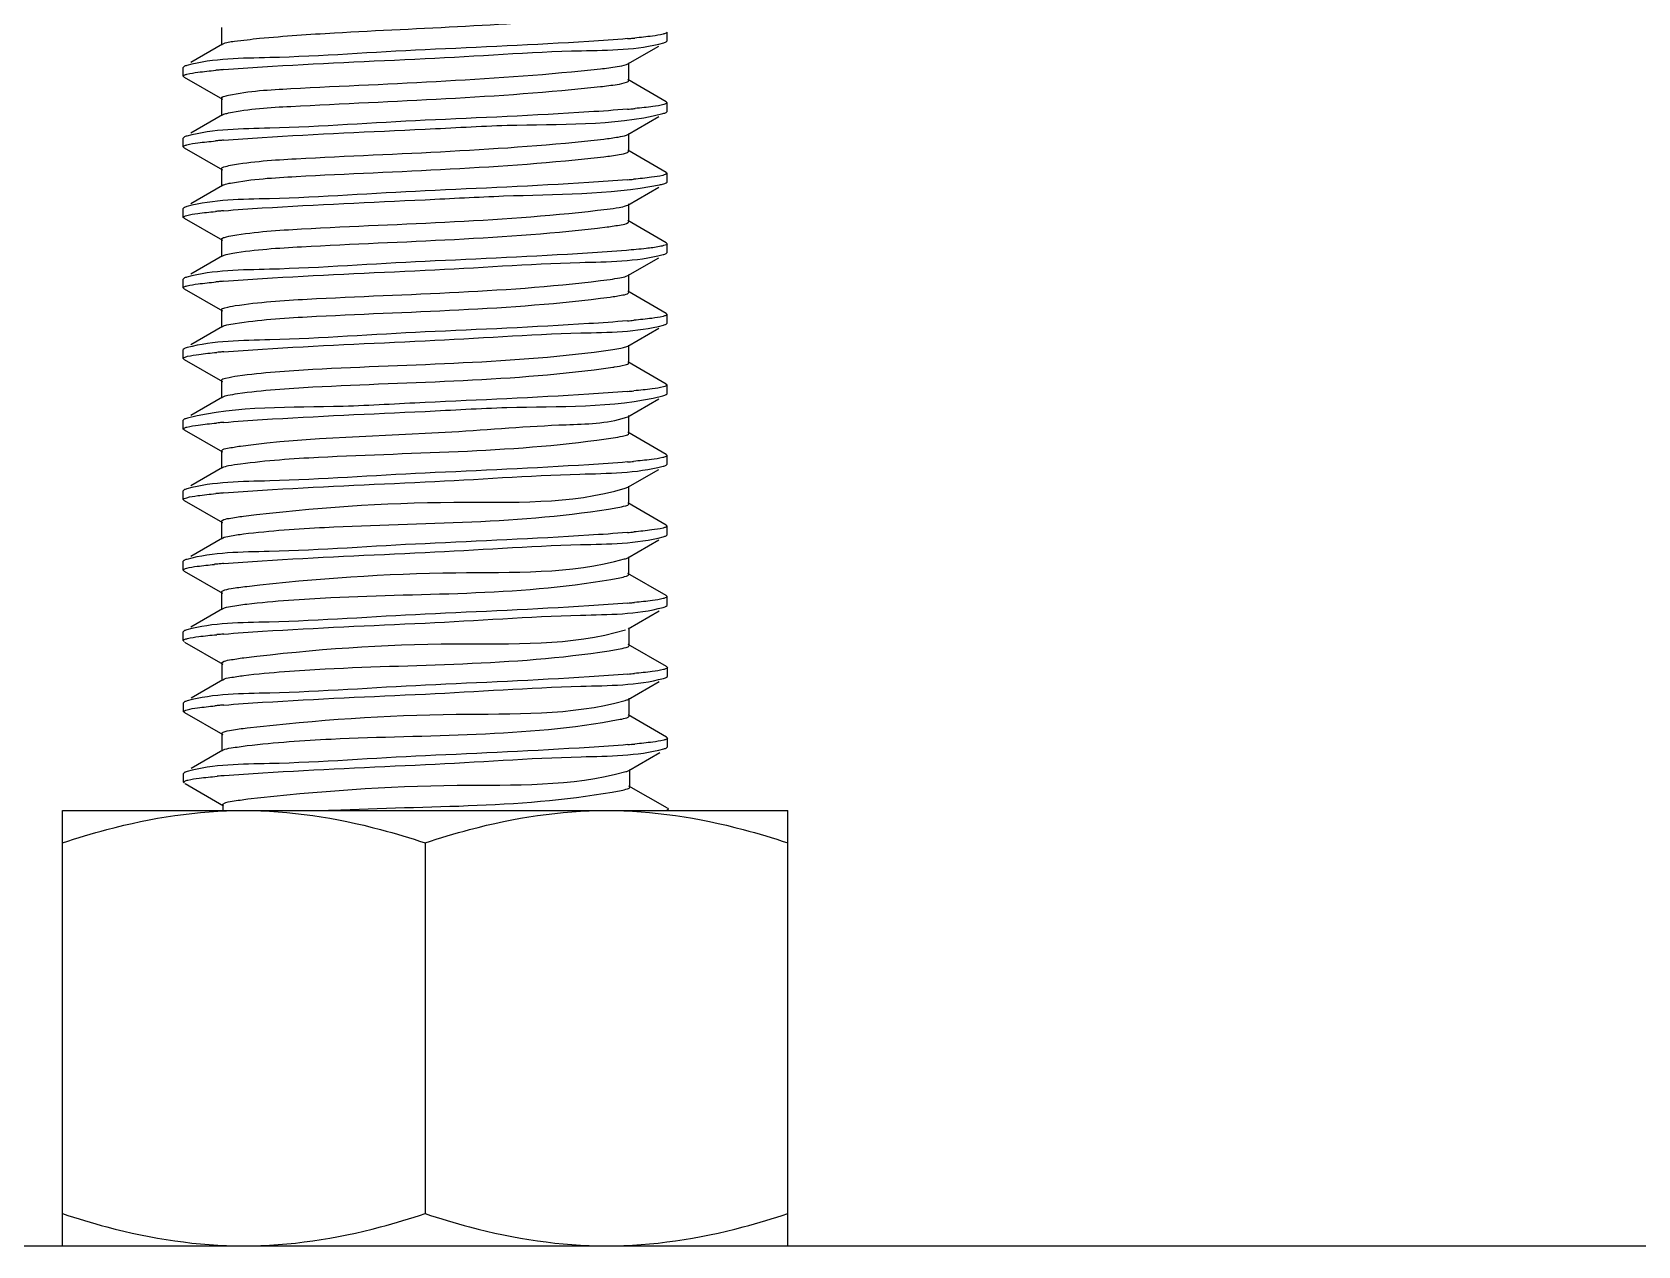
# Model space of a CAD drawing. Extents: x 1247970 to 1725648, y 860327 to 1277876.
# Drawn here: x 1330847.5 to 1331051.7, y 1199301.2 to 1199455.5 of the extents above; entities that cross this region are included whole.
import ezdxf

# ---------------------------------------------------------------- set-up
doc = ezdxf.new("R2010")
doc.units = 0
doc.header["$LTSCALE"] = 1000
doc.header["$MEASUREMENT"] = 0
doc.layers.get('0').update_dxf_attribs({"color": 254})
doc.layers.add('TK', color=4, linetype='Continuous')

# ---------------------------------------------------------------- blocks, each defined once
blk = doc.blocks.new('A$C63786A89')
at = {"linetype": 'Continuous'}
for p, q in [((-2145.46, 6812.37), (-2145.46, 6810.11)), ((-2088.8, 6810.66), (-2088.8, 6811.78)), ((-2145.34, 6810.25), (-2149.36, 6807.92)), ((-2093.79, 6807.74), (-2089.85, 6810.01)), ((-2089.22, 6810.43), (-2088.91, 6810.55)), ((-2088.9, 6810.55), (-2088.8, 6810.67)), ((-2150.23, 6807.41), (-2150.33, 6807.3)), ((-2093.94, 6807.67), (-2093.79, 6807.74)), ((-2093.67, 6805.62), (-2093.67, 6807.88)), ((-2150.33, 6806.18), (-2150.33, 6807.3)), ((-2150.23, 6806.06), (-2150.33, 6806.18)), ((-2150.23, 6806.06), (-2145.34, 6803.26)), ((-2088.9, 6802.93), (-2093.79, 6805.76)), ((-2145.46, 6803.39), (-2145.46, 6801.14)), ((-2145.34, 6801.27), (-2149.36, 6798.94)), ((-2088.9, 6802.93), (-2088.8, 6802.81)), ((-2088.9, 6801.58), (-2088.8, 6801.69)), ((-2088.8, 6801.69), (-2088.8, 6802.81)), ((-2093.79, 6798.77), (-2089.85, 6801.04)), ((-2150.23, 6798.44), (-2150.33, 6798.32)), ((-2150.33, 6797.21), (-2150.33, 6798.32)), ((-2150.23, 6797.09), (-2150.33, 6797.21)), ((-2093.94, 6798.7), (-2093.79, 6798.77)), ((-2093.67, 6796.65), (-2093.67, 6798.91)), ((-2150.23, 6797.09), (-2145.34, 6794.28)), ((-2088.9, 6793.95), (-2093.79, 6796.79)), ((-2145.46, 6794.42), (-2145.46, 6792.16)), ((-2088.9, 6793.95), (-2088.8, 6793.84)), ((-2088.8, 6792.72), (-2088.8, 6793.84)), ((-2145.34, 6792.3), (-2149.36, 6789.97)), ((-2093.79, 6789.8), (-2089.85, 6792.06)), ((-2088.9, 6792.6), (-2088.8, 6792.72)), ((-2150.23, 6789.47), (-2150.33, 6789.35)), ((-2150.33, 6788.23), (-2150.33, 6789.35)), ((-2093.96, 6789.72), (-2093.79, 6789.8)), ((-2093.67, 6787.68), (-2093.67, 6789.93)), ((-2150.23, 6788.12), (-2150.33, 6788.23)), ((-2150.23, 6788.12), (-2145.34, 6785.31)), ((-2088.9, 6784.98), (-2093.79, 6787.81)), ((-2145.46, 6785.45), (-2145.46, 6783.19)), ((-2088.9, 6784.98), (-2088.8, 6784.86)), ((-2145.34, 6783.33), (-2149.36, 6781)), ((-2093.79, 6780.82), (-2089.85, 6783.09)), ((-2088.9, 6783.63), (-2088.8, 6783.75)), ((-2088.8, 6783.75), (-2088.8, 6784.87)), ((-2093.99, 6780.74), (-2093.79, 6780.82)), ((-2093.67, 6778.7), (-2093.67, 6780.96)), ((-2150.23, 6780.49), (-2150.33, 6780.38)), ((-2150.33, 6779.26), (-2150.33, 6780.38)), ((-2150.23, 6779.14), (-2150.33, 6779.26)), ((-2150.23, 6779.14), (-2145.34, 6776.34)), ((-2088.9, 6776.01), (-2093.79, 6778.84)), ((-2093.7, 6778.65), (-2093.67, 6778.7)), ((-2145.46, 6776.47), (-2145.46, 6774.22)), ((-2088.9, 6776.01), (-2088.8, 6775.89)), ((-2088.9, 6774.66), (-2088.8, 6774.77)), ((-2088.8, 6774.77), (-2088.8, 6775.89)), ((-2145.34, 6774.35), (-2149.36, 6772.02)), ((-2093.79, 6771.85), (-2089.85, 6774.12)), ((-2150.23, 6771.52), (-2150.33, 6771.41)), ((-2150.33, 6770.29), (-2150.33, 6771.41)), ((-2094.02, 6771.76), (-2093.79, 6771.85)), ((-2093.67, 6769.73), (-2093.67, 6771.99)), ((-2150.23, 6770.17), (-2150.33, 6770.29)), ((-2150.23, 6770.17), (-2145.34, 6767.36)), ((-2088.9, 6767.03), (-2093.79, 6769.87)), ((-2145.46, 6767.5), (-2145.46, 6765.25)), ((-2088.9, 6767.03), (-2088.8, 6766.92)), ((-2088.8, 6765.8), (-2088.8, 6766.92)), ((-2145.34, 6765.38), (-2149.36, 6763.05)), ((-2093.79, 6762.88), (-2089.85, 6765.14)), ((-2088.9, 6765.68), (-2088.8, 6765.8)), ((-2150.23, 6762.55), (-2150.33, 6762.43)), ((-2150.33, 6761.31), (-2150.33, 6762.43)), ((-2094.06, 6762.77), (-2093.8, 6762.88)), ((-2093.67, 6760.76), (-2093.67, 6763.02)), ((-2150.23, 6761.2), (-2150.33, 6761.31)), ((-2150.23, 6761.2), (-2145.34, 6758.39)), ((-2088.9, 6758.06), (-2093.79, 6760.9)), ((-2145.46, 6758.53), (-2145.44, 6758.59)), ((-2145.46, 6758.53), (-2145.46, 6756.27)), ((-2145.34, 6756.41), (-2149.36, 6754.08)), ((-2088.9, 6758.06), (-2088.8, 6757.95)), ((-2088.9, 6756.71), (-2088.8, 6756.83)), ((-2088.8, 6756.83), (-2088.8, 6757.95)), ((-2093.79, 6753.91), (-2089.85, 6756.17)), ((-2150.23, 6753.58), (-2150.33, 6753.46)), ((-2150.33, 6752.34), (-2150.33, 6753.46)), ((-2150.23, 6752.23), (-2150.33, 6752.34)), ((-2150.23, 6752.23), (-2145.34, 6749.42)), ((-2094.12, 6753.78), (-2093.8, 6753.91)), ((-2093.67, 6751.79), (-2093.67, 6754.04)), ((-2088.9, 6749.09), (-2093.79, 6751.92)), ((-2145.46, 6749.56), (-2145.46, 6747.3)), ((-2088.9, 6749.09), (-2088.8, 6748.97)), ((-2088.8, 6747.85), (-2088.8, 6748.97)), ((-2145.34, 6747.44), (-2149.36, 6745.11)), ((-2093.79, 6744.93), (-2089.85, 6747.2)), ((-2088.9, 6747.74), (-2088.8, 6747.85)), ((-2150.23, 6744.6), (-2150.33, 6744.49)), ((-2150.33, 6743.37), (-2150.33, 6744.49)), ((-2093.67, 6742.81), (-2093.67, 6745.07)), ((-2150.23, 6743.25), (-2150.33, 6743.37)), ((-2150.23, 6743.25), (-2145.34, 6740.45)), ((-2088.9, 6740.12), (-2093.79, 6742.95)), ((-2145.46, 6740.58), (-2145.46, 6738.33)), ((-2088.9, 6740.12), (-2088.8, 6740)), ((-2088.8, 6738.88), (-2088.8, 6740)), ((-2145.34, 6738.46), (-2149.36, 6736.13)), ((-2093.74, 6735.9), (-2089.8, 6738.17)), ((-2088.9, 6738.77), (-2088.8, 6738.88)), ((-2093.62, 6733.78), (-2093.62, 6736.04)), ((-2150.23, 6735.63), (-2150.33, 6735.51)), ((-2150.33, 6734.4), (-2150.33, 6735.51)), ((-2150.23, 6734.28), (-2150.33, 6734.4)), ((-2150.18, 6734.22), (-2145.29, 6731.42)), ((-2088.85, 6731.09), (-2093.74, 6733.92)), ((-2145.41, 6731.55), (-2145.41, 6729.3)), ((-2088.85, 6731.09), (-2088.75, 6730.97)), ((-2088.85, 6729.74), (-2088.75, 6729.85)), ((-2088.75, 6729.85), (-2088.75, 6730.97)), ((-2145.29, 6729.43), (-2149.31, 6727.1)), ((-2093.74, 6726.93), (-2089.8, 6729.2)), ((-2150.18, 6726.6), (-2150.28, 6726.48)), ((-2150.28, 6725.36), (-2150.28, 6726.48)), ((-2093.62, 6724.81), (-2093.62, 6727.07)), ((-2150.18, 6725.25), (-2150.28, 6725.36)), ((-2150.18, 6725.25), (-2145.29, 6722.44)), ((-2088.85, 6722.11), (-2093.74, 6724.95)), ((-2145.41, 6722.58), (-2145.41, 6720.32)), ((-2088.85, 6722.11), (-2088.75, 6722)), ((-2088.75, 6720.88), (-2088.75, 6722)), ((-2145.29, 6720.46), (-2149.31, 6718.13)), ((-2093.64, 6717.89), (-2089.7, 6720.15)), ((-2088.85, 6720.76), (-2088.75, 6720.88)), ((-2150.18, 6717.63), (-2150.28, 6717.51)), ((-2150.28, 6716.39), (-2150.28, 6717.51)), ((-2093.52, 6715.77), (-2093.52, 6718.02)), ((-2150.18, 6716.28), (-2150.28, 6716.39)), ((-2150.08, 6716.21), (-2145.19, 6713.4)), ((-2088.75, 6713.07), (-2093.64, 6715.9)), ((-2145.31, 6713.54), (-2145.31, 6712.79)), ((-2165.7, 6657.42), (-2165.7, 6712.79)), ((-2165.7, 6712.79), (-2073.43, 6712.79)), ((-2088.75, 6713.07), (-2088.65, 6712.96)), ((-2088.65, 6712.79), (-2088.65, 6712.96)), ((-2073.43, 6657.42), (-2073.43, 6712.79)), ((-2119.57, 6708.67), (-2119.57, 6661.54)), ((-2350.3, 6657.42), (2264.31, 6657.42))]:
    blk.add_line(p, q, dxfattribs=at)
for centre, radius, start, end in [((-2104.14, 6932.72), 122.2, 274.8442, 275.0453), ((-2102.54, 6914.64), 104.05, 275.0437, 275.3162), ((-2136.51, 6702.37), 105.01, 95.0386, 95.2919), ((-2134.77, 6682.58), 124.87, 94.7885, 95.0383), ((-2104.1, 6923.32), 121.77, 274.8491, 275.0505), ((-2102.45, 6904.67), 103.05, 275.0483, 275.341), ((-2136.56, 6693.95), 104.45, 95.0408, 95.3064), ((-2134.78, 6673.74), 124.74, 94.7897, 95.0408), ((-2104.22, 6915.78), 123.21, 274.8342, 275.0285), ((-2102.87, 6900.33), 107.7, 275.0286, 275.2241), ((-2136.6, 6685.38), 104.05, 95.0426, 95.3168), ((-2134.79, 6664.9), 124.6, 94.7911, 95.0428), ((-2136.46, 6674.87), 105.59, 95.0361, 95.2773), ((-2134.75, 6655.49), 125.05, 94.7868, 95.0356), ((-2104.19, 6897.49), 122.86, 274.8377, 275.0334), ((-2102.77, 6881.34), 106.65, 275.0331, 275.249), ((-2136.25, 6663.52), 107.98, 95.026, 95.2185), ((-2134.69, 6645.81), 125.76, 94.7801, 95.0244), ((-2099.57, 6796.41), 27.52, 278.0991, 278.5894), ((-2104.19, 6888.47), 122.82, 274.8381, 275.0334), ((-2102.77, 6872.38), 106.67, 275.0332, 275.2481), ((-2136.32, 6655.39), 107.13, 95.0298, 95.2385), ((-2134.72, 6637.15), 125.44, 94.783, 95.0285), ((-2104.23, 6879.94), 123.26, 274.8337, 275.0275), ((-2102.88, 6864.64), 107.9, 275.0277, 275.2191), ((-2136.5, 6648.37), 105.17, 95.0381, 95.2875), ((-2134.77, 6628.73), 124.88, 94.7883, 95.0377), ((-2104.18, 6870.42), 122.72, 274.8392, 275.0353), ((-2102.73, 6854), 106.23, 275.0349, 275.2591), ((-2136.84, 6643.2), 101.35, 95.053, 95.3901), ((-2134.84, 6620.62), 124.02, 94.7954, 95.055), ((-2104.15, 6861.03), 122.29, 274.8438, 275.0423), ((-2102.6, 6843.56), 104.75, 275.0411, 275.297), ((-2136.27, 6627.96), 107.65, 95.0274, 95.2269), ((-2134.7, 6610), 125.67, 94.7809, 95.0259), ((-2104.13, 6852.42), 122.72, 274.8392, 275.0353), ((-2102.68, 6836), 106.23, 275.0349, 275.2591), ((-2136.79, 6625.2), 101.35, 95.053, 95.3901), ((-2134.79, 6602.62), 124.02, 94.7954, 95.055), ((-2104.09, 6843.03), 122.29, 274.8438, 275.0423), ((-2102.55, 6825.55), 104.75, 275.0411, 275.297), ((-2136.22, 6609.95), 107.65, 95.0274, 95.2269), ((-2134.65, 6591.99), 125.67, 94.7809, 95.0259)]:
    blk.add_arc(centre, radius, start, end, dxfattribs=at)
for points, knots in [([(-2140.63, 6811), (-2137.46, 6811.3), (-2123.17, 6812.25), (-2108.83, 6812.65), (-2097.74, 6813.78)], [0, 0, 0, 0, 0.222184, 1, 1, 1, 1]), ([(-2089.28, 6811.53), (-2089.73, 6811.41), (-2090.94, 6811.24), (-2092.15, 6811.11), (-2092.9, 6811.04)], [0, 0, 0, 0, 0.383858, 1, 1, 1, 1]), ([(-2088.81, 6811.78), (-2088.81, 6811.73), (-2089, 6811.6), (-2089.16, 6811.56), (-2089.28, 6811.53)], [0, 0, 0, 0, 0.313784, 1, 1, 1, 1]), ([(-2119.57, 6809.54), (-2126.16, 6809.23), (-2136.19, 6808.44), (-2146.46, 6808.46), (-2149.86, 6807.55)], [0, 0, 0, 0, 0.65184, 1, 1, 1, 1]), ([(-2145.34, 6810.25), (-2144.89, 6810.51), (-2143.24, 6810.67), (-2141.7, 6810.9), (-2140.63, 6811)], [0, 0, 0, 0, 0.328403, 1, 1, 1, 1]), ([(-2093.82, 6810.96), (-2095.46, 6810.82), (-2104.03, 6810.24), (-2112.62, 6809.86), (-2119.57, 6809.54)], [0, 0, 0, 0, 0.19118, 1, 1, 1, 1]), ([(-2119.57, 6808.42), (-2112.94, 6808.73), (-2102.9, 6809.56), (-2092.59, 6809.48), (-2089.22, 6810.43)], [0, 0, 0, 0, 0.65449, 1, 1, 1, 1]), ([(-2149.86, 6807.55), (-2149.94, 6807.53), (-2150.06, 6807.49), (-2150.18, 6807.44), (-2150.23, 6807.41)], [0, 0, 0, 0, 0.581621, 1, 1, 1, 1]), ([(-2145.19, 6807.02), (-2143.55, 6807.15), (-2135.02, 6807.73), (-2126.47, 6808.1), (-2119.57, 6808.42)], [0, 0, 0, 0, 0.192189, 1, 1, 1, 1]), ([(-2097.28, 6807.12), (-2096.57, 6807.19), (-2095.45, 6807.34), (-2094.33, 6807.53), (-2093.94, 6807.67)], [0, 0, 0, 0, 0.634502, 1, 1, 1, 1]), ([(-2150.33, 6806.18), (-2150.33, 6806.24), (-2150.14, 6806.36), (-2149.98, 6806.4), (-2149.86, 6806.43)], [0, 0, 0, 0, 0.314586, 1, 1, 1, 1]), ([(-2149.86, 6806.43), (-2149.4, 6806.55), (-2148.18, 6806.73), (-2146.95, 6806.86), (-2146.2, 6806.93)], [0, 0, 0, 0, 0.382597, 1, 1, 1, 1]), ([(-2144.56, 6803.77), (-2141.97, 6804.32), (-2126.12, 6805.21), (-2110.35, 6805.7), (-2097.28, 6807.12)], [0, 0, 0, 0, 0.167728, 1, 1, 1, 1]), ([(-2097.28, 6804.86), (-2096.57, 6804.94), (-2095.45, 6805.08), (-2094.33, 6805.27), (-2093.94, 6805.42)], [0, 0, 0, 0, 0.634502, 1, 1, 1, 1]), ([(-2093.94, 6805.42), (-2093.87, 6805.45), (-2093.77, 6805.48), (-2093.68, 6805.58), (-2093.68, 6805.62)], [0, 0, 0, 0, 0.647537, 1, 1, 1, 1]), ([(-2145.46, 6803.39), (-2145.46, 6803.49), (-2145.06, 6803.66), (-2144.79, 6803.72), (-2144.56, 6803.77)], [0, 0, 0, 0, 0.296618, 1, 1, 1, 1]), ([(-2144.56, 6801.51), (-2141.97, 6802.06), (-2126.12, 6802.96), (-2110.35, 6803.44), (-2097.28, 6804.86)], [0, 0, 0, 0, 0.167728, 1, 1, 1, 1]), ([(-2145.34, 6801.27), (-2145.25, 6801.33), (-2144.99, 6801.42), (-2144.72, 6801.48), (-2144.56, 6801.51)], [0, 0, 0, 0, 0.39411, 1, 1, 1, 1]), ([(-2093.81, 6801.99), (-2095.44, 6801.85), (-2104.03, 6801.26), (-2112.62, 6800.89), (-2119.57, 6800.57)], [0, 0, 0, 0, 0.191132, 1, 1, 1, 1]), ([(-2119.57, 6799.45), (-2116.09, 6799.61), (-2106.04, 6800.29), (-2095.76, 6799.82), (-2089.34, 6801.42)], [0, 0, 0, 0, 0.344717, 1, 1, 1, 1]), ([(-2089.22, 6802.58), (-2089.67, 6802.45), (-2090.88, 6802.27), (-2092.1, 6802.14), (-2092.86, 6802.07)], [0, 0, 0, 0, 0.378352, 1, 1, 1, 1]), ([(-2089.34, 6801.42), (-2089.25, 6801.45), (-2089.1, 6801.49), (-2088.96, 6801.54), (-2088.91, 6801.58)], [0, 0, 0, 0, 0.587731, 1, 1, 1, 1]), ([(-2088.81, 6802.81), (-2088.8, 6802.76), (-2088.97, 6802.64), (-2089.12, 6802.61), (-2089.22, 6802.58)], [0, 0, 0, 0, 0.319074, 1, 1, 1, 1]), ([(-2119.57, 6800.57), (-2126.16, 6800.26), (-2136.19, 6799.47), (-2146.46, 6799.48), (-2149.86, 6798.57)], [0, 0, 0, 0, 0.651792, 1, 1, 1, 1]), ([(-2145.19, 6798.04), (-2143.56, 6798.18), (-2135.02, 6798.76), (-2126.47, 6799.13), (-2119.57, 6799.45)], [0, 0, 0, 0, 0.192158, 1, 1, 1, 1]), ([(-2150.33, 6797.21), (-2150.33, 6797.26), (-2150.14, 6797.38), (-2149.98, 6797.42), (-2149.86, 6797.45)], [0, 0, 0, 0, 0.314936, 1, 1, 1, 1]), ([(-2149.86, 6798.57), (-2149.93, 6798.56), (-2150.06, 6798.52), (-2150.18, 6798.47), (-2150.23, 6798.44)], [0, 0, 0, 0, 0.581708, 1, 1, 1, 1]), ([(-2149.86, 6797.45), (-2149.41, 6797.58), (-2148.19, 6797.75), (-2146.97, 6797.88), (-2146.22, 6797.95)], [0, 0, 0, 0, 0.382548, 1, 1, 1, 1]), ([(-2144.32, 6794.85), (-2141.57, 6795.36), (-2125.69, 6796.33), (-2109.83, 6796.7), (-2096.84, 6798.19)], [0, 0, 0, 0, 0.176003, 1, 1, 1, 1]), ([(-2096.84, 6798.19), (-2096.23, 6798.26), (-2095.26, 6798.4), (-2094.28, 6798.57), (-2093.94, 6798.7)], [0, 0, 0, 0, 0.629585, 1, 1, 1, 1]), ([(-2144.32, 6792.59), (-2141.57, 6793.11), (-2125.69, 6794.07), (-2109.83, 6794.44), (-2096.84, 6795.94)], [0, 0, 0, 0, 0.176003, 1, 1, 1, 1]), ([(-2096.84, 6795.94), (-2096.18, 6796.01), (-2095.18, 6796.16), (-2094.15, 6796.33), (-2093.83, 6796.49)], [0, 0, 0, 0, 0.6496, 1, 1, 1, 1]), ([(-2093.83, 6796.49), (-2093.79, 6796.52), (-2093.72, 6796.55), (-2093.68, 6796.62), (-2093.68, 6796.65)], [0, 0, 0, 0, 0.616299, 1, 1, 1, 1]), ([(-2145.46, 6794.42), (-2145.46, 6794.54), (-2144.93, 6794.72), (-2144.61, 6794.79), (-2144.32, 6794.85)], [0, 0, 0, 0, 0.289179, 1, 1, 1, 1]), ([(-2089.34, 6793.57), (-2089.81, 6793.45), (-2091.05, 6793.28), (-2092.3, 6793.15), (-2093.06, 6793.08)], [0, 0, 0, 0, 0.387287, 1, 1, 1, 1]), ([(-2088.81, 6793.84), (-2088.81, 6793.77), (-2089.03, 6793.65), (-2089.2, 6793.61), (-2089.34, 6793.57)], [0, 0, 0, 0, 0.309717, 1, 1, 1, 1]), ([(-2119.57, 6791.6), (-2126.16, 6791.29), (-2136.19, 6790.5), (-2146.46, 6790.51), (-2149.86, 6789.6)], [0, 0, 0, 0, 0.651968, 1, 1, 1, 1]), ([(-2145.34, 6792.3), (-2145.22, 6792.37), (-2144.88, 6792.47), (-2144.53, 6792.55), (-2144.32, 6792.59)], [0, 0, 0, 0, 0.382558, 1, 1, 1, 1]), ([(-2093.84, 6793.01), (-2095.48, 6792.87), (-2104.05, 6792.29), (-2112.63, 6791.92), (-2119.57, 6791.6)], [0, 0, 0, 0, 0.191405, 1, 1, 1, 1]), ([(-2119.57, 6790.48), (-2116.24, 6790.63), (-2106.31, 6791.22), (-2096.26, 6791.13), (-2089.75, 6792.36)], [0, 0, 0, 0, 0.334566, 1, 1, 1, 1]), ([(-2089.75, 6792.36), (-2089.57, 6792.4), (-2089.29, 6792.46), (-2089, 6792.55), (-2088.91, 6792.6)], [0, 0, 0, 0, 0.616041, 1, 1, 1, 1]), ([(-2149.86, 6789.6), (-2149.94, 6789.58), (-2150.06, 6789.54), (-2150.18, 6789.49), (-2150.23, 6789.47)], [0, 0, 0, 0, 0.581342, 1, 1, 1, 1]), ([(-2149.87, 6788.48), (-2149.42, 6788.6), (-2148.2, 6788.78), (-2146.99, 6788.91), (-2146.24, 6788.98)], [0, 0, 0, 0, 0.382354, 1, 1, 1, 1]), ([(-2145.2, 6789.07), (-2143.56, 6789.21), (-2135.02, 6789.78), (-2126.47, 6790.16), (-2119.57, 6790.48)], [0, 0, 0, 0, 0.192138, 1, 1, 1, 1]), ([(-2144.04, 6785.92), (-2141.15, 6786.41), (-2125.24, 6787.42), (-2109.32, 6787.69), (-2096.43, 6789.27)], [0, 0, 0, 0, 0.184227, 1, 1, 1, 1]), ([(-2096.43, 6789.27), (-2095.92, 6789.33), (-2095.09, 6789.45), (-2094.26, 6789.61), (-2093.96, 6789.72)], [0, 0, 0, 0, 0.620562, 1, 1, 1, 1]), ([(-2150.33, 6788.23), (-2150.33, 6788.29), (-2150.14, 6788.41), (-2149.99, 6788.45), (-2149.87, 6788.48)], [0, 0, 0, 0, 0.31531, 1, 1, 1, 1]), ([(-2144.04, 6783.67), (-2141.15, 6784.15), (-2125.24, 6785.17), (-2109.32, 6785.43), (-2096.43, 6787.01)], [0, 0, 0, 0, 0.184227, 1, 1, 1, 1]), ([(-2096.43, 6787.01), (-2095.83, 6787.09), (-2094.95, 6787.24), (-2093.99, 6787.39), (-2093.75, 6787.57)], [0, 0, 0, 0, 0.667851, 1, 1, 1, 1]), ([(-2093.75, 6787.57), (-2093.73, 6787.59), (-2093.69, 6787.61), (-2093.68, 6787.66), (-2093.68, 6787.68)], [0, 0, 0, 0, 0.575215, 1, 1, 1, 1]), ([(-2145.46, 6785.45), (-2145.46, 6785.59), (-2144.79, 6785.77), (-2144.4, 6785.86), (-2144.04, 6785.92)], [0, 0, 0, 0, 0.283543, 1, 1, 1, 1]), ([(-2145.34, 6783.33), (-2145.2, 6783.41), (-2144.76, 6783.53), (-2144.32, 6783.62), (-2144.04, 6783.67)], [0, 0, 0, 0, 0.37282, 1, 1, 1, 1]), ([(-2093.97, 6784.03), (-2095.61, 6783.89), (-2104.14, 6783.31), (-2112.67, 6782.94), (-2119.57, 6782.62)], [0, 0, 0, 0, 0.192412, 1, 1, 1, 1]), ([(-2119.57, 6781.5), (-2113, 6781.81), (-2102.97, 6782.58), (-2092.73, 6782.6), (-2089.31, 6783.49)], [0, 0, 0, 0, 0.650187, 1, 1, 1, 1]), ([(-2089.75, 6784.51), (-2090.31, 6784.4), (-2091.72, 6784.23), (-2093.13, 6784.1), (-2093.97, 6784.03)], [0, 0, 0, 0, 0.405724, 1, 1, 1, 1]), ([(-2088.8, 6784.86), (-2088.81, 6784.77), (-2089.24, 6784.62), (-2089.51, 6784.56), (-2089.75, 6784.51)], [0, 0, 0, 0, 0.289864, 1, 1, 1, 1]), ([(-2089.31, 6783.49), (-2089.23, 6783.51), (-2089.09, 6783.55), (-2088.96, 6783.6), (-2088.91, 6783.63)], [0, 0, 0, 0, 0.584373, 1, 1, 1, 1]), ([(-2119.57, 6782.62), (-2126.16, 6782.32), (-2136.2, 6781.52), (-2146.47, 6781.54), (-2149.87, 6780.63)], [0, 0, 0, 0, 0.652161, 1, 1, 1, 1]), ([(-2145.19, 6780.1), (-2143.55, 6780.23), (-2135.01, 6780.81), (-2126.47, 6781.18), (-2119.57, 6781.5)], [0, 0, 0, 0, 0.192219, 1, 1, 1, 1]), ([(-2150.33, 6779.26), (-2150.33, 6779.32), (-2150.13, 6779.44), (-2149.97, 6779.48), (-2149.85, 6779.51)], [0, 0, 0, 0, 0.313288, 1, 1, 1, 1]), ([(-2149.87, 6780.63), (-2149.94, 6780.61), (-2150.06, 6780.57), (-2150.19, 6780.52), (-2150.23, 6780.49)], [0, 0, 0, 0, 0.580896, 1, 1, 1, 1]), ([(-2149.85, 6779.51), (-2149.39, 6779.63), (-2148.16, 6779.81), (-2146.93, 6779.94), (-2146.17, 6780.01)], [0, 0, 0, 0, 0.383734, 1, 1, 1, 1]), ([(-2143.74, 6777), (-2140.71, 6777.46), (-2124.78, 6778.51), (-2108.81, 6778.66), (-2096.05, 6780.34)], [0, 0, 0, 0, 0.192418, 1, 1, 1, 1]), ([(-2096.05, 6780.34), (-2095.63, 6780.4), (-2094.93, 6780.5), (-2094.24, 6780.65), (-2093.99, 6780.74)], [0, 0, 0, 0, 0.610013, 1, 1, 1, 1]), ([(-2145.46, 6776.47), (-2145.46, 6776.64), (-2144.63, 6776.82), (-2144.17, 6776.93), (-2143.74, 6777)], [0, 0, 0, 0, 0.279181, 1, 1, 1, 1]), ([(-2143.74, 6774.74), (-2140.71, 6775.21), (-2124.78, 6776.26), (-2108.81, 6776.41), (-2096.05, 6778.09)], [0, 0, 0, 0, 0.192418, 1, 1, 1, 1]), ([(-2096.05, 6778.09), (-2095.5, 6778.16), (-2094.76, 6778.33), (-2093.85, 6778.44), (-2093.7, 6778.65)], [0, 0, 0, 0, 0.689964, 1, 1, 1, 1]), ([(-2145.34, 6774.35), (-2145.17, 6774.45), (-2144.62, 6774.59), (-2144.09, 6774.69), (-2143.74, 6774.74)], [0, 0, 0, 0, 0.364527, 1, 1, 1, 1]), ([(-2093.83, 6775.06), (-2095.47, 6774.93), (-2104.04, 6774.34), (-2112.63, 6773.97), (-2119.57, 6773.65)], [0, 0, 0, 0, 0.191348, 1, 1, 1, 1]), ([(-2089.31, 6775.63), (-2089.77, 6775.51), (-2091.01, 6775.34), (-2092.25, 6775.21), (-2093.01, 6775.14)], [0, 0, 0, 0, 0.38483, 1, 1, 1, 1]), ([(-2088.81, 6775.89), (-2088.81, 6775.83), (-2089.01, 6775.71), (-2089.18, 6775.67), (-2089.31, 6775.63)], [0, 0, 0, 0, 0.311713, 1, 1, 1, 1]), ([(-2119.57, 6773.65), (-2126.15, 6773.34), (-2136.18, 6772.56), (-2146.43, 6772.56), (-2149.85, 6771.66)], [0, 0, 0, 0, 0.65105, 1, 1, 1, 1]), ([(-2119.57, 6772.53), (-2112.97, 6772.84), (-2102.94, 6773.64), (-2092.66, 6773.61), (-2089.26, 6774.53)], [0, 0, 0, 0, 0.652331, 1, 1, 1, 1]), ([(-2089.26, 6774.53), (-2089.19, 6774.55), (-2089.07, 6774.58), (-2088.95, 6774.63), (-2088.91, 6774.66)], [0, 0, 0, 0, 0.579596, 1, 1, 1, 1]), ([(-2149.85, 6771.66), (-2149.92, 6771.64), (-2150.05, 6771.6), (-2150.18, 6771.55), (-2150.23, 6771.52)], [0, 0, 0, 0, 0.583354, 1, 1, 1, 1]), ([(-2149.78, 6770.56), (-2149.31, 6770.67), (-2148.07, 6770.85), (-2146.83, 6770.98), (-2146.07, 6771.05)], [0, 0, 0, 0, 0.388369, 1, 1, 1, 1]), ([(-2145.17, 6771.13), (-2143.53, 6771.26), (-2135, 6771.84), (-2126.46, 6772.21), (-2119.57, 6772.53)], [0, 0, 0, 0, 0.192345, 1, 1, 1, 1]), ([(-2143.41, 6768.07), (-2140.24, 6768.52), (-2124.32, 6769.6), (-2108.31, 6769.62), (-2095.7, 6771.42)], [0, 0, 0, 0, 0.200594, 1, 1, 1, 1]), ([(-2095.7, 6771.42), (-2095.36, 6771.47), (-2094.8, 6771.56), (-2094.24, 6771.68), (-2094.02, 6771.76)], [0, 0, 0, 0, 0.597683, 1, 1, 1, 1]), ([(-2150.33, 6770.29), (-2150.33, 6770.35), (-2150.1, 6770.48), (-2149.92, 6770.52), (-2149.78, 6770.56)], [0, 0, 0, 0, 0.308507, 1, 1, 1, 1]), ([(-2143.41, 6765.82), (-2140.24, 6766.27), (-2124.32, 6767.34), (-2108.31, 6767.37), (-2095.7, 6769.16)], [0, 0, 0, 0, 0.200594, 1, 1, 1, 1]), ([(-2095.46, 6769.2), (-2095.01, 6769.27), (-2094.54, 6769.38), (-2093.67, 6769.56), (-2093.67, 6769.73)], [0, 0, 0, 0, 0.721645, 1, 1, 1, 1]), ([(-2145.46, 6767.5), (-2145.46, 6767.7), (-2144.45, 6767.86), (-2143.93, 6768), (-2143.41, 6768.07)], [0, 0, 0, 0, 0.275732, 1, 1, 1, 1]), ([(-2089.26, 6766.67), (-2089.73, 6766.55), (-2090.98, 6766.37), (-2092.24, 6766.24), (-2093.02, 6766.16)], [0, 0, 0, 0, 0.380749, 1, 1, 1, 1]), ([(-2088.81, 6766.92), (-2088.8, 6766.86), (-2088.99, 6766.74), (-2089.15, 6766.7), (-2089.26, 6766.67)], [0, 0, 0, 0, 0.314961, 1, 1, 1, 1]), ([(-2119.57, 6764.68), (-2123.04, 6764.52), (-2133.08, 6763.84), (-2143.36, 6764.29), (-2149.78, 6762.7)], [0, 0, 0, 0, 0.344297, 1, 1, 1, 1]), ([(-2145.34, 6765.38), (-2145.14, 6765.5), (-2144.48, 6765.65), (-2143.83, 6765.76), (-2143.41, 6765.82)], [0, 0, 0, 0, 0.357394, 1, 1, 1, 1]), ([(-2093.83, 6766.09), (-2095.47, 6765.95), (-2104.04, 6765.37), (-2112.63, 6765), (-2119.57, 6764.68)], [0, 0, 0, 0, 0.191351, 1, 1, 1, 1]), ([(-2119.57, 6763.56), (-2116.1, 6763.72), (-2106.05, 6764.39), (-2095.78, 6763.94), (-2089.35, 6765.53)], [0, 0, 0, 0, 0.344311, 1, 1, 1, 1]), ([(-2089.35, 6765.53), (-2089.26, 6765.55), (-2089.11, 6765.59), (-2088.96, 6765.65), (-2088.91, 6765.68)], [0, 0, 0, 0, 0.589023, 1, 1, 1, 1]), ([(-2149.78, 6762.7), (-2149.87, 6762.68), (-2150.03, 6762.64), (-2150.18, 6762.58), (-2150.23, 6762.55)], [0, 0, 0, 0, 0.589908, 1, 1, 1, 1]), ([(-2145.18, 6762.15), (-2143.54, 6762.29), (-2135.01, 6762.87), (-2126.47, 6763.24), (-2119.57, 6763.56)], [0, 0, 0, 0, 0.192303, 1, 1, 1, 1]), ([(-2143.05, 6759.15), (-2134.15, 6760.32), (-2120.24, 6760.47), (-2104.02, 6761.9), (-2096.49, 6761.99), (-2094.06, 6762.77)], [0, 0, 0, 0, 0.548012, 0.844548, 1, 1, 1, 1]), ([(-2150.33, 6761.31), (-2150.33, 6761.37), (-2150.14, 6761.49), (-2149.98, 6761.53), (-2149.86, 6761.56)], [0, 0, 0, 0, 0.314146, 1, 1, 1, 1]), ([(-2149.86, 6761.56), (-2149.39, 6761.69), (-2148.14, 6761.87), (-2146.88, 6762), (-2146.1, 6762.07)], [0, 0, 0, 0, 0.381607, 1, 1, 1, 1]), ([(-2095.37, 6760.24), (-2094.94, 6760.31), (-2094.49, 6760.42), (-2093.68, 6760.59), (-2093.67, 6760.76)], [0, 0, 0, 0, 0.720494, 1, 1, 1, 1]), ([(-2145.44, 6758.59), (-2145.28, 6758.79), (-2144.36, 6758.91), (-2143.61, 6759.08), (-2143.05, 6759.15)], [0, 0, 0, 0, 0.312055, 1, 1, 1, 1]), ([(-2143.05, 6756.89), (-2139.76, 6757.33), (-2123.85, 6758.42), (-2107.83, 6758.31), (-2095.37, 6760.24)], [0, 0, 0, 0, 0.208773, 1, 1, 1, 1]), ([(-2145.34, 6756.41), (-2145.11, 6756.55), (-2144.32, 6756.7), (-2143.56, 6756.83), (-2143.05, 6756.89)], [0, 0, 0, 0, 0.351197, 1, 1, 1, 1]), ([(-2093.84, 6757.12), (-2095.48, 6756.98), (-2104.05, 6756.4), (-2112.63, 6756.03), (-2119.57, 6755.7)], [0, 0, 0, 0, 0.191419, 1, 1, 1, 1]), ([(-2119.57, 6754.58), (-2113, 6754.89), (-2102.98, 6755.66), (-2092.74, 6755.69), (-2089.31, 6756.57)], [0, 0, 0, 0, 0.64993, 1, 1, 1, 1]), ([(-2089.35, 6757.68), (-2089.82, 6757.56), (-2091.07, 6757.39), (-2092.31, 6757.26), (-2093.07, 6757.19)], [0, 0, 0, 0, 0.388338, 1, 1, 1, 1]), ([(-2088.81, 6757.95), (-2088.81, 6757.88), (-2089.04, 6757.75), (-2089.21, 6757.71), (-2089.35, 6757.68)], [0, 0, 0, 0, 0.30853, 1, 1, 1, 1]), ([(-2089.31, 6756.57), (-2089.23, 6756.59), (-2089.09, 6756.63), (-2088.96, 6756.68), (-2088.91, 6756.71)], [0, 0, 0, 0, 0.58489, 1, 1, 1, 1]), ([(-2119.57, 6755.7), (-2126.16, 6755.4), (-2136.19, 6754.61), (-2146.46, 6754.62), (-2149.86, 6753.71)], [0, 0, 0, 0, 0.651779, 1, 1, 1, 1]), ([(-2145.19, 6753.18), (-2143.55, 6753.32), (-2135.02, 6753.89), (-2126.47, 6754.26), (-2119.57, 6754.58)], [0, 0, 0, 0, 0.192197, 1, 1, 1, 1]), ([(-2150.33, 6752.34), (-2150.33, 6752.4), (-2150.15, 6752.51), (-2150, 6752.55), (-2149.89, 6752.58)], [0, 0, 0, 0, 0.316346, 1, 1, 1, 1]), ([(-2149.86, 6753.71), (-2149.94, 6753.69), (-2150.06, 6753.65), (-2150.18, 6753.6), (-2150.23, 6753.58)], [0, 0, 0, 0, 0.581693, 1, 1, 1, 1]), ([(-2149.89, 6752.58), (-2149.43, 6752.71), (-2148.19, 6752.89), (-2146.96, 6753.02), (-2146.19, 6753.09)], [0, 0, 0, 0, 0.380157, 1, 1, 1, 1]), ([(-2142.67, 6750.23), (-2133.79, 6751.31), (-2117.7, 6752.48), (-2101.09, 6751.68), (-2094.12, 6753.78)], [0, 0, 0, 0, 0.550997, 1, 1, 1, 1]), ([(-2145.38, 6749.67), (-2145.13, 6749.85), (-2144.17, 6750), (-2143.28, 6750.15), (-2142.67, 6750.23)], [0, 0, 0, 0, 0.333862, 1, 1, 1, 1]), ([(-2142.67, 6747.97), (-2139.24, 6748.39), (-2123.37, 6749.5), (-2107.35, 6749.22), (-2095.07, 6751.32)], [0, 0, 0, 0, 0.216975, 1, 1, 1, 1]), ([(-2095.07, 6751.32), (-2094.72, 6751.38), (-2094.33, 6751.47), (-2093.68, 6751.65), (-2093.67, 6751.79)], [0, 0, 0, 0, 0.716083, 1, 1, 1, 1]), ([(-2145.46, 6749.56), (-2145.46, 6749.58), (-2145.44, 6749.62), (-2145.4, 6749.65), (-2145.38, 6749.67)], [0, 0, 0, 0, 0.420942, 1, 1, 1, 1]), ([(-2093.83, 6748.15), (-2095.47, 6748.01), (-2104.04, 6747.43), (-2112.63, 6747.05), (-2119.57, 6746.73)], [0, 0, 0, 0, 0.191326, 1, 1, 1, 1]), ([(-2089.31, 6748.71), (-2089.78, 6748.6), (-2091.01, 6748.42), (-2092.24, 6748.29), (-2093, 6748.22)], [0, 0, 0, 0, 0.385503, 1, 1, 1, 1]), ([(-2088.8, 6748.97), (-2088.81, 6748.91), (-2089.02, 6748.79), (-2089.18, 6748.75), (-2089.31, 6748.71)], [0, 0, 0, 0, 0.311765, 1, 1, 1, 1]), ([(-2119.57, 6746.73), (-2126.18, 6746.42), (-2136.21, 6745.62), (-2146.49, 6745.66), (-2149.89, 6744.73)], [0, 0, 0, 0, 0.653024, 1, 1, 1, 1]), ([(-2145.34, 6747.44), (-2145.07, 6747.59), (-2144.15, 6747.75), (-2143.26, 6747.9), (-2142.67, 6747.97)], [0, 0, 0, 0, 0.34577, 1, 1, 1, 1]), ([(-2119.57, 6745.61), (-2112.98, 6745.92), (-2102.95, 6746.71), (-2092.68, 6746.7), (-2089.28, 6747.6)], [0, 0, 0, 0, 0.651744, 1, 1, 1, 1]), ([(-2089.28, 6747.6), (-2089.2, 6747.62), (-2089.08, 6747.66), (-2088.95, 6747.71), (-2088.91, 6747.74)], [0, 0, 0, 0, 0.58096, 1, 1, 1, 1]), ([(-2149.89, 6744.73), (-2149.95, 6744.71), (-2150.07, 6744.68), (-2150.19, 6744.63), (-2150.23, 6744.6)], [0, 0, 0, 0, 0.578905, 1, 1, 1, 1]), ([(-2149.89, 6743.61), (-2149.46, 6743.73), (-2148.27, 6743.9), (-2147.09, 6744.03), (-2146.36, 6744.1)], [0, 0, 0, 0, 0.381201, 1, 1, 1, 1]), ([(-2145.21, 6744.2), (-2143.57, 6744.34), (-2135.03, 6744.92), (-2126.48, 6745.29), (-2119.57, 6745.61)], [0, 0, 0, 0, 0.191993, 1, 1, 1, 1]), ([(-2142.26, 6741.3), (-2133.43, 6742.31), (-2117.48, 6743.45), (-2101.1, 6742.85), (-2094.19, 6744.78)], [0, 0, 0, 0, 0.553136, 1, 1, 1, 1]), ([(-2094.19, 6744.78), (-2094.11, 6744.81), (-2093.98, 6744.85), (-2093.85, 6744.9), (-2093.8, 6744.93)], [0, 0, 0, 0, 0.575468, 1, 1, 1, 1]), ([(-2150.33, 6743.37), (-2150.33, 6743.42), (-2150.15, 6743.54), (-2150.01, 6743.58), (-2149.89, 6743.61)], [0, 0, 0, 0, 0.317827, 1, 1, 1, 1]), ([(-2142.26, 6739.05), (-2138.71, 6739.45), (-2122.89, 6740.59), (-2106.87, 6740.1), (-2094.8, 6742.39)], [0, 0, 0, 0, 0.225217, 1, 1, 1, 1]), ([(-2094.8, 6742.39), (-2094.51, 6742.45), (-2094.19, 6742.52), (-2093.68, 6742.7), (-2093.68, 6742.81)], [0, 0, 0, 0, 0.710277, 1, 1, 1, 1]), ([(-2145.46, 6740.58), (-2145.46, 6740.61), (-2145.41, 6740.69), (-2145.34, 6740.72), (-2145.3, 6740.74)], [0, 0, 0, 0, 0.380722, 1, 1, 1, 1]), ([(-2145.3, 6740.74), (-2144.97, 6740.9), (-2143.93, 6741.08), (-2142.92, 6741.22), (-2142.26, 6741.3)], [0, 0, 0, 0, 0.351765, 1, 1, 1, 1]), ([(-2088.81, 6740), (-2088.81, 6739.94), (-2089, 6739.82), (-2089.15, 6739.78), (-2089.28, 6739.75)], [0, 0, 0, 0, 0.314537, 1, 1, 1, 1]), ([(-2145.34, 6738.46), (-2145.03, 6738.64), (-2143.96, 6738.81), (-2142.94, 6738.97), (-2142.26, 6739.05)], [0, 0, 0, 0, 0.34097, 1, 1, 1, 1]), ([(-2093.82, 6739.17), (-2095.46, 6739.04), (-2104.03, 6738.45), (-2112.62, 6738.08), (-2119.57, 6737.76)], [0, 0, 0, 0, 0.191235, 1, 1, 1, 1]), ([(-2119.57, 6736.64), (-2112.98, 6736.94), (-2102.94, 6737.74), (-2092.68, 6737.72), (-2089.27, 6738.63)], [0, 0, 0, 0, 0.651962, 1, 1, 1, 1]), ([(-2089.28, 6739.75), (-2089.73, 6739.63), (-2090.95, 6739.45), (-2092.17, 6739.32), (-2092.93, 6739.25)], [0, 0, 0, 0, 0.382749, 1, 1, 1, 1]), ([(-2089.27, 6738.63), (-2089.2, 6738.65), (-2089.07, 6738.69), (-2088.95, 6738.74), (-2088.91, 6738.77)], [0, 0, 0, 0, 0.580495, 1, 1, 1, 1]), ([(-2119.57, 6737.76), (-2126.18, 6737.45), (-2136.22, 6736.64), (-2146.51, 6736.69), (-2149.89, 6735.76)], [0, 0, 0, 0, 0.653553, 1, 1, 1, 1]), ([(-2145.17, 6735.23), (-2143.53, 6735.37), (-2135, 6735.95), (-2126.46, 6736.32), (-2119.57, 6736.64)], [0, 0, 0, 0, 0.192326, 1, 1, 1, 1]), ([(-2150.33, 6734.4), (-2150.33, 6734.46), (-2150.1, 6734.59), (-2149.93, 6734.63), (-2149.79, 6734.66)], [0, 0, 0, 0, 0.309699, 1, 1, 1, 1]), ([(-2149.89, 6735.76), (-2149.96, 6735.74), (-2150.08, 6735.7), (-2150.19, 6735.66), (-2150.23, 6735.63)], [0, 0, 0, 0, 0.577936, 1, 1, 1, 1]), ([(-2149.79, 6734.66), (-2149.32, 6734.78), (-2148.08, 6734.96), (-2146.84, 6735.09), (-2146.08, 6735.15)], [0, 0, 0, 0, 0.387473, 1, 1, 1, 1]), ([(-2142.62, 6732.22), (-2133.74, 6733.31), (-2117.65, 6734.48), (-2101.04, 6733.68), (-2094.07, 6735.78)], [0, 0, 0, 0, 0.550997, 1, 1, 1, 1]), ([(-2145.33, 6731.66), (-2145.08, 6731.84), (-2144.12, 6731.99), (-2143.23, 6732.15), (-2142.62, 6732.22)], [0, 0, 0, 0, 0.333862, 1, 1, 1, 1]), ([(-2142.62, 6729.97), (-2139.19, 6730.38), (-2123.32, 6731.5), (-2107.3, 6731.22), (-2095.02, 6733.31)], [0, 0, 0, 0, 0.216975, 1, 1, 1, 1]), ([(-2095.02, 6733.31), (-2094.67, 6733.37), (-2094.28, 6733.46), (-2093.63, 6733.64), (-2093.62, 6733.78)], [0, 0, 0, 0, 0.716083, 1, 1, 1, 1]), ([(-2145.41, 6731.55), (-2145.41, 6731.57), (-2145.39, 6731.62), (-2145.35, 6731.65), (-2145.33, 6731.66)], [0, 0, 0, 0, 0.420942, 1, 1, 1, 1]), ([(-2145.29, 6729.43), (-2145.02, 6729.59), (-2144.1, 6729.75), (-2143.21, 6729.89), (-2142.62, 6729.97)], [0, 0, 0, 0, 0.34577, 1, 1, 1, 1]), ([(-2093.78, 6730.14), (-2095.42, 6730), (-2103.99, 6729.42), (-2112.58, 6729.05), (-2119.52, 6728.73)], [0, 0, 0, 0, 0.191326, 1, 1, 1, 1]), ([(-2089.26, 6730.71), (-2089.72, 6730.59), (-2090.96, 6730.42), (-2092.19, 6730.29), (-2092.95, 6730.22)], [0, 0, 0, 0, 0.385503, 1, 1, 1, 1]), ([(-2088.75, 6730.97), (-2088.75, 6730.91), (-2088.97, 6730.79), (-2089.13, 6730.74), (-2089.26, 6730.71)], [0, 0, 0, 0, 0.311765, 1, 1, 1, 1]), ([(-2089.23, 6729.6), (-2089.15, 6729.62), (-2089.03, 6729.66), (-2088.9, 6729.71), (-2088.85, 6729.74)], [0, 0, 0, 0, 0.58096, 1, 1, 1, 1]), ([(-2119.52, 6728.73), (-2126.13, 6728.42), (-2136.16, 6727.61), (-2146.44, 6727.66), (-2149.83, 6726.73)], [0, 0, 0, 0, 0.653024, 1, 1, 1, 1]), ([(-2119.52, 6727.61), (-2112.93, 6727.91), (-2102.9, 6728.7), (-2092.63, 6728.69), (-2089.23, 6729.6)], [0, 0, 0, 0, 0.651744, 1, 1, 1, 1]), ([(-2149.83, 6726.73), (-2149.9, 6726.71), (-2150.02, 6726.67), (-2150.14, 6726.63), (-2150.18, 6726.6)], [0, 0, 0, 0, 0.578905, 1, 1, 1, 1]), ([(-2149.84, 6725.61), (-2149.41, 6725.73), (-2148.22, 6725.9), (-2147.04, 6726.03), (-2146.31, 6726.1)], [0, 0, 0, 0, 0.381201, 1, 1, 1, 1]), ([(-2145.16, 6726.2), (-2143.52, 6726.34), (-2134.98, 6726.92), (-2126.43, 6727.29), (-2119.52, 6727.61)], [0, 0, 0, 0, 0.191993, 1, 1, 1, 1]), ([(-2142.21, 6723.3), (-2133.38, 6724.31), (-2117.43, 6725.45), (-2101.05, 6724.85), (-2094.14, 6726.78)], [0, 0, 0, 0, 0.553136, 1, 1, 1, 1]), ([(-2094.14, 6726.78), (-2094.06, 6726.8), (-2093.93, 6726.84), (-2093.8, 6726.9), (-2093.75, 6726.93)], [0, 0, 0, 0, 0.575468, 1, 1, 1, 1]), ([(-2150.28, 6725.36), (-2150.28, 6725.42), (-2150.1, 6725.54), (-2149.95, 6725.58), (-2149.84, 6725.61)], [0, 0, 0, 0, 0.317827, 1, 1, 1, 1]), ([(-2142.21, 6721.04), (-2138.66, 6721.45), (-2122.84, 6722.59), (-2106.82, 6722.1), (-2094.75, 6724.39)], [0, 0, 0, 0, 0.225217, 1, 1, 1, 1]), ([(-2094.75, 6724.39), (-2094.46, 6724.44), (-2094.14, 6724.52), (-2093.63, 6724.69), (-2093.63, 6724.81)], [0, 0, 0, 0, 0.710277, 1, 1, 1, 1]), ([(-2145.41, 6722.58), (-2145.41, 6722.61), (-2145.36, 6722.68), (-2145.29, 6722.72), (-2145.25, 6722.74)], [0, 0, 0, 0, 0.380722, 1, 1, 1, 1]), ([(-2145.25, 6722.74), (-2144.92, 6722.9), (-2143.88, 6723.07), (-2142.87, 6723.22), (-2142.21, 6723.3)], [0, 0, 0, 0, 0.351765, 1, 1, 1, 1]), ([(-2089.22, 6721.75), (-2089.68, 6721.63), (-2090.9, 6721.45), (-2092.12, 6721.32), (-2092.88, 6721.25)], [0, 0, 0, 0, 0.382749, 1, 1, 1, 1]), ([(-2088.75, 6722), (-2088.75, 6721.94), (-2088.95, 6721.82), (-2089.1, 6721.78), (-2089.22, 6721.75)], [0, 0, 0, 0, 0.314537, 1, 1, 1, 1]), ([(-2119.52, 6719.75), (-2126.13, 6719.45), (-2136.17, 6718.63), (-2146.46, 6718.69), (-2149.84, 6717.75)], [0, 0, 0, 0, 0.653553, 1, 1, 1, 1]), ([(-2145.29, 6720.46), (-2144.98, 6720.64), (-2143.91, 6720.8), (-2142.89, 6720.96), (-2142.21, 6721.04)], [0, 0, 0, 0, 0.34097, 1, 1, 1, 1]), ([(-2093.77, 6721.17), (-2095.41, 6721.03), (-2103.98, 6720.45), (-2112.57, 6720.08), (-2119.52, 6719.75)], [0, 0, 0, 0, 0.191235, 1, 1, 1, 1]), ([(-2119.52, 6718.64), (-2112.92, 6718.94), (-2102.89, 6719.74), (-2092.62, 6719.72), (-2089.22, 6720.63)], [0, 0, 0, 0, 0.651962, 1, 1, 1, 1]), ([(-2089.22, 6720.63), (-2089.15, 6720.65), (-2089.02, 6720.69), (-2088.9, 6720.74), (-2088.85, 6720.76)], [0, 0, 0, 0, 0.580495, 1, 1, 1, 1]), ([(-2149.84, 6717.75), (-2149.91, 6717.73), (-2150.03, 6717.7), (-2150.14, 6717.65), (-2150.18, 6717.63)], [0, 0, 0, 0, 0.577936, 1, 1, 1, 1]), ([(-2145.12, 6717.23), (-2143.48, 6717.37), (-2134.95, 6717.94), (-2126.41, 6718.32), (-2119.52, 6718.64)], [0, 0, 0, 0, 0.192326, 1, 1, 1, 1]), ([(-2142.11, 6714.26), (-2133.28, 6715.27), (-2117.33, 6716.41), (-2100.95, 6715.81), (-2094.04, 6717.74)], [0, 0, 0, 0, 0.553136, 1, 1, 1, 1]), ([(-2094.04, 6717.74), (-2093.96, 6717.76), (-2093.83, 6717.8), (-2093.7, 6717.86), (-2093.64, 6717.89)], [0, 0, 0, 0, 0.575468, 1, 1, 1, 1]), ([(-2150.28, 6716.39), (-2150.28, 6716.46), (-2150.05, 6716.58), (-2149.88, 6716.63), (-2149.74, 6716.66)], [0, 0, 0, 0, 0.309699, 1, 1, 1, 1]), ([(-2149.74, 6716.66), (-2149.27, 6716.78), (-2148.03, 6716.95), (-2146.79, 6717.08), (-2146.03, 6717.15)], [0, 0, 0, 0, 0.387473, 1, 1, 1, 1]), ([(-2094.64, 6715.35), (-2094.36, 6715.4), (-2094.04, 6715.48), (-2093.53, 6715.65), (-2093.52, 6715.77)], [0, 0, 0, 0, 0.710277, 1, 1, 1, 1]), ([(-2145.31, 6713.54), (-2145.31, 6713.57), (-2145.26, 6713.64), (-2145.19, 6713.68), (-2145.15, 6713.7)], [0, 0, 0, 0, 0.380722, 1, 1, 1, 1]), ([(-2145.15, 6713.7), (-2144.82, 6713.86), (-2143.78, 6714.03), (-2142.77, 6714.18), (-2142.11, 6714.26)], [0, 0, 0, 0, 0.351765, 1, 1, 1, 1]), ([(-2132.29, 6712.79), (-2132, 6712.81), (-2119.42, 6713.44), (-2106.72, 6713.06), (-2094.64, 6715.35)], [0.2070221, 0.2070221, 0.2070221, 0.2070221, 0.2252174, 1, 1, 1, 1]), ([(-2165.7, 6708.67), (-2163.83, 6709.3), (-2156.35, 6711.57), (-2148.49, 6712.79), (-2142.64, 6712.79)], [0, 0, 0, 0, 0.2519, 1, 1, 1, 1]), ([(-2142.64, 6712.79), (-2136.78, 6712.79), (-2128.92, 6711.57), (-2121.44, 6709.3), (-2119.57, 6708.67)], [0, 0, 0, 0, 0.7481, 1, 1, 1, 1]), ([(-2119.57, 6708.67), (-2117.7, 6709.3), (-2110.21, 6711.57), (-2102.36, 6712.79), (-2096.5, 6712.79)], [0, 0, 0, 0, 0.2519, 1, 1, 1, 1]), ([(-2096.5, 6712.79), (-2090.64, 6712.79), (-2082.79, 6711.57), (-2075.3, 6709.3), (-2073.43, 6708.67)], [0, 0, 0, 0, 0.7481, 1, 1, 1, 1]), ([(-2088.65, 6712.96), (-2088.65, 6712.9), (-2088.74, 6712.84), (-2088.83, 6712.8), (-2088.85, 6712.79)], [0, 0, 0, 0, 0.3145368, 0.4654964, 0.4654964, 0.4654964, 0.4654964]), ([(-2165.7, 6661.54), (-2163.83, 6660.91), (-2156.35, 6658.64), (-2148.49, 6657.42), (-2142.64, 6657.42)], [0, 0, 0, 0, 0.2519, 1, 1, 1, 1]), ([(-2142.64, 6657.42), (-2136.78, 6657.42), (-2128.92, 6658.64), (-2121.44, 6660.91), (-2119.57, 6661.54)], [0, 0, 0, 0, 0.7481, 1, 1, 1, 1]), ([(-2119.57, 6661.54), (-2117.7, 6660.91), (-2110.21, 6658.64), (-2102.36, 6657.42), (-2096.5, 6657.42)], [0, 0, 0, 0, 0.2519, 1, 1, 1, 1]), ([(-2096.5, 6657.42), (-2090.64, 6657.42), (-2082.79, 6658.64), (-2075.3, 6660.91), (-2073.43, 6661.54)], [0, 0, 0, 0, 0.7481, 1, 1, 1, 1])]:
    blk.add_open_spline(points, degree=3, knots=knots, dxfattribs=at)

msp = doc.modelspace()

# ---------------------------------------------------------------- block references
at = {"layer": 'TK'}
msp.add_blockref('A$C63786A89', (1333017.03, 1192643.73, -355), dxfattribs=at)

doc.saveas('drawing.dxf')
